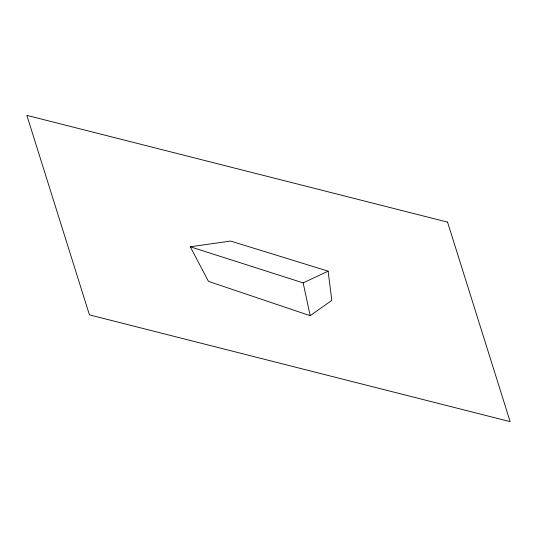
<?xml version="1.0" encoding="UTF-8"?>
<svg xmlns="http://www.w3.org/2000/svg" width="537" height="537" viewBox="0 0 537 537"><rect width="100%" height="100%" fill="white"/><g stroke="black" fill="none" stroke-linecap="round" stroke-linejoin="round"><path stroke-width="0.81" d="M310.178 315.696L331.806 300.364L328.12 271.145L230.655 241.066L190.286 246.785L208.47 281.381L310.178 315.696L303.163 282.885L190.286 246.785M303.163 282.885L328.12 271.145M447.556 222.123L26.85 115.361L89.444 314.877L510.15 421.639L447.556 222.123"/></g></svg>
